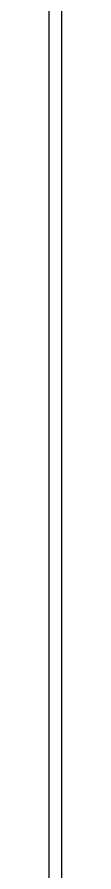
# Model space of a CAD drawing. Extents: x 20 to 124, y -124 to -20.
# Drawn here: x 20 to 20.5, y -106.3 to -72 of the extents above; entities that cross this region are included whole.
import ezdxf

# ---------------------------------------------------------------- set-up
doc = ezdxf.new("R2010")
doc.units = 0
doc.layers.add('BLACK', color=7, linetype='CONTINUOUS')
doc.layers.add('WHITE', color=7, linetype='CONTINUOUS')

msp = doc.modelspace()

# ---------------------------------------------------------------- linework, layer by layer
at = {"layer": 'BLACK', "linetype": 'CONTINUOUS'}
for p, q in [((20.5005, -80.448053), (20.5005, -44.078053)), ((20.5005, -81.465892), (20.5005, -80.448053)), ((20.5005, -105.971328), (20.5005, -81.465892)), ((20.5005, -109.199155), (20.5005, -105.971328))]:
    msp.add_line(p, q, dxfattribs=at)
at = {"layer": 'WHITE', "linetype": 'CONTINUOUS'}
msp.add_line((20, -124), (20, -20), dxfattribs=at)

doc.saveas('drawing.dxf')
